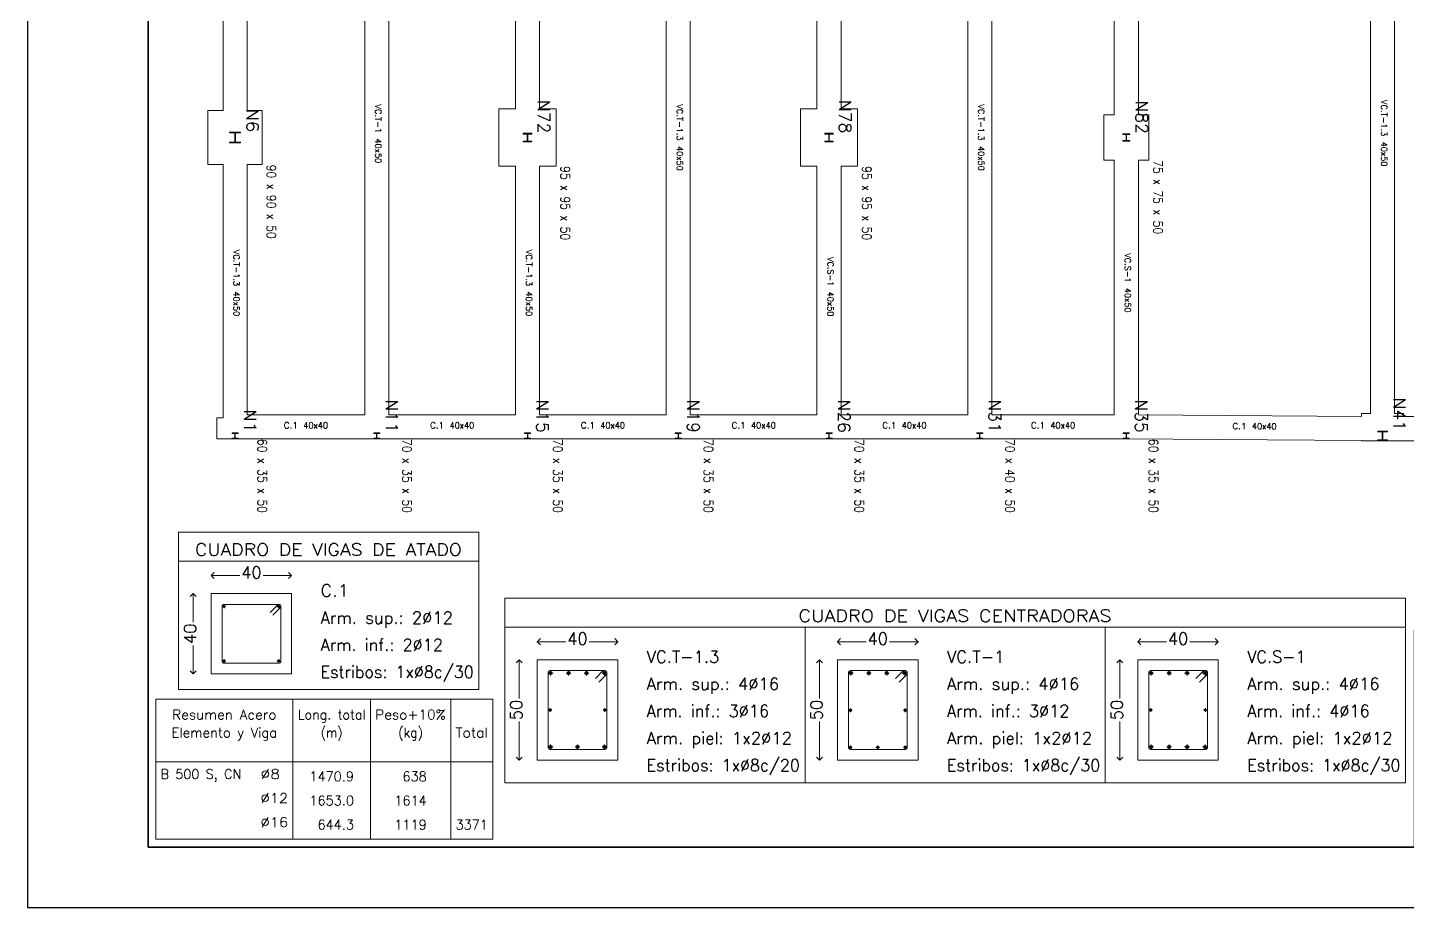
# Model space of a CAD drawing. Header units: inches. Extents: x 72863 to 73068, y 49095 to 49225.
# Drawn here: x 72907.03 to 72929.92, y 49160.38 to 49174.98 of the extents above; entities that cross this region are included whole.
import ezdxf
from ezdxf.enums import TextEntityAlignment as Align

# ---------------------------------------------------------------- set-up
doc = ezdxf.new("R2010")
doc.units = ezdxf.units.IN
doc.layers.get('0').update_dxf_attribs({"lineweight": 15})
for name, color, linetype, lineweight in [('CIM_CUAD_VIG_ATA', 1, 'Continuous', 9), ('CIM_CUAD_VIG_CEN', 1, 'Continuous', 9), ('PILAR_MET', 4, 'Continuous', 9), ('TABLAS', 1, 'Continuous', 0), ('TEXTO_TABLAS', 1, 'Continuous', 0), ('VGC_BARRAS', 1, 'Continuous', 0), ('VGC_CONTORNO', 3, 'Continuous', 0), ('VGC_COTAS', 2, 'Continuous', 0), ('VGC_ESTRIBOS', 1, 'Continuous', 0), ('VGC_TEXTOS', 2, 'Continuous', 0), ('VGT_BARRAS', 1, 'Continuous', 0), ('VGT_CONTORNO', 3, 'Continuous', 0), ('VGT_COTAS', 2, 'Continuous', 0), ('VGT_ESTRIBOS', 1, 'Continuous', 0), ('VGT_TEXTOS', 2, 'Continuous', 0), ('VIG_CONTORNO', 5, 'Continuous', 9), ('VIG_REF_Y_DIM', 3, 'Continuous', 0), ('ZAP_CONTORNO', 6, 'Continuous', 9), ('ZAP_DIMENSION', 7, 'Continuous', 9)]:
    doc.layers.add(name, color=color, linetype=linetype, lineweight=lineweight)
doc.layers.add('VG', color=7, linetype='Continuous')
doc.styles.add('CYPETXT', font='romans__.ttf', dxfattribs={"height": 0.2})

# ---------------------------------------------------------------- blocks, each defined once
blk = doc.blocks.new('PLANTILLA')
at = {"layer": 'VG'}
for p, q in [((72862.71, 49224.711), (72862.71, 49195.011)), ((72864.71, 49196.011), (72864.71, 49223.711)), ((72903.71, 49196.011), (72864.71, 49196.011)), ((72862.71, 49195.011), (72904.71, 49195.011))]:
    blk.add_line(p, q, dxfattribs=at)
blk.add_lwpolyline([(72903.71, 49199.561), (72903.71, 49223.711), (72864.71, 49223.711), (72864.71, 49196.011), (72885.71, 49196.011), (72885.71, 49199.611)], dxfattribs=at)

msp = doc.modelspace()

# ---------------------------------------------------------------- hatches: boundary and pattern name
at = {"layer": 'VGC_BARRAS'}
h = msp.add_hatch(color=256, dxfattribs=at)
edge = h.paths.add_edge_path()
edge.add_arc((72915.7057, 49164.2674), 0.0267, 0, 360)
h = msp.add_hatch(color=256, dxfattribs=at)
edge = h.paths.add_edge_path()
edge.add_arc((72916.0034, 49164.2674), 0.0267, 0, 360)
h = msp.add_hatch(color=256, dxfattribs=at)
edge = h.paths.add_edge_path()
edge.add_arc((72916.3012, 49164.2674), 0.0267, 0, 360)
h = msp.add_hatch(color=256, dxfattribs=at)
edge = h.paths.add_edge_path()
edge.add_arc((72916.599, 49164.2674), 0.0267, 0, 360)
h = msp.add_hatch(color=256, dxfattribs=at)
edge = h.paths.add_edge_path()
edge.add_arc((72920.6857, 49164.2674), 0.0267, 0, 360)
h = msp.add_hatch(color=256, dxfattribs=at)
edge = h.paths.add_edge_path()
edge.add_arc((72920.9834, 49164.2674), 0.0267, 0, 360)
h = msp.add_hatch(color=256, dxfattribs=at)
edge = h.paths.add_edge_path()
edge.add_arc((72921.2812, 49164.2674), 0.0267, 0, 360)
h = msp.add_hatch(color=256, dxfattribs=at)
edge = h.paths.add_edge_path()
edge.add_arc((72921.579, 49164.2674), 0.0267, 0, 360)
h = msp.add_hatch(color=256, dxfattribs=at)
edge = h.paths.add_edge_path()
edge.add_arc((72925.6657, 49164.2674), 0.0267, 0, 360)
h = msp.add_hatch(color=256, dxfattribs=at)
edge = h.paths.add_edge_path()
edge.add_arc((72925.9634, 49164.2674), 0.0267, 0, 360)
h = msp.add_hatch(color=256, dxfattribs=at)
edge = h.paths.add_edge_path()
edge.add_arc((72926.2612, 49164.2674), 0.0267, 0, 360)
h = msp.add_hatch(color=256, dxfattribs=at)
edge = h.paths.add_edge_path()
edge.add_arc((72926.559, 49164.2674), 0.0267, 0, 360)
h = msp.add_hatch(color=256, dxfattribs=at)
edge = h.paths.add_edge_path()
edge.add_arc((72915.699, 49163.654), 0.02, 0, 360)
h = msp.add_hatch(color=256, dxfattribs=at)
edge = h.paths.add_edge_path()
edge.add_arc((72916.6057, 49163.654), 0.02, 0, 360)
h = msp.add_hatch(color=256, dxfattribs=at)
edge = h.paths.add_edge_path()
edge.add_arc((72920.679, 49163.6507), 0.02, 0, 360)
h = msp.add_hatch(color=256, dxfattribs=at)
edge = h.paths.add_edge_path()
edge.add_arc((72921.5857, 49163.6507), 0.02, 0, 360)
h = msp.add_hatch(color=256, dxfattribs=at)
edge = h.paths.add_edge_path()
edge.add_arc((72925.659, 49163.654), 0.02, 0, 360)
h = msp.add_hatch(color=256, dxfattribs=at)
edge = h.paths.add_edge_path()
edge.add_arc((72926.5657, 49163.654), 0.02, 0, 360)
h = msp.add_hatch(color=256, dxfattribs=at)
edge = h.paths.add_edge_path()
edge.add_arc((72915.7057, 49163.0407), 0.0267, 0, 360)
h = msp.add_hatch(color=256, dxfattribs=at)
edge = h.paths.add_edge_path()
edge.add_arc((72916.1523, 49163.0407), 0.0267, 0, 360)
h = msp.add_hatch(color=256, dxfattribs=at)
edge = h.paths.add_edge_path()
edge.add_arc((72916.599, 49163.0407), 0.0267, 0, 360)
h = msp.add_hatch(color=256, dxfattribs=at)
edge = h.paths.add_edge_path()
edge.add_arc((72920.679, 49163.034), 0.02, 0, 360)
h = msp.add_hatch(color=256, dxfattribs=at)
edge = h.paths.add_edge_path()
edge.add_arc((72921.1323, 49163.034), 0.02, 0, 360)
h = msp.add_hatch(color=256, dxfattribs=at)
edge = h.paths.add_edge_path()
edge.add_arc((72921.5857, 49163.034), 0.02, 0, 360)
h = msp.add_hatch(color=256, dxfattribs=at)
edge = h.paths.add_edge_path()
edge.add_arc((72925.6657, 49163.0407), 0.0267, 0, 360)
h = msp.add_hatch(color=256, dxfattribs=at)
edge = h.paths.add_edge_path()
edge.add_arc((72925.9634, 49163.0407), 0.0267, 0, 360)
h = msp.add_hatch(color=256, dxfattribs=at)
edge = h.paths.add_edge_path()
edge.add_arc((72926.2612, 49163.0407), 0.0267, 0, 360)
h = msp.add_hatch(color=256, dxfattribs=at)
edge = h.paths.add_edge_path()
edge.add_arc((72926.559, 49163.0407), 0.0267, 0, 360)
at = {"layer": 'VGT_BARRAS'}
h = msp.add_hatch(color=256, dxfattribs=at)
edge = h.paths.add_edge_path()
edge.add_arc((72910.2904, 49165.3723), 0.02, 0, 360)
h = msp.add_hatch(color=256, dxfattribs=at)
edge = h.paths.add_edge_path()
edge.add_arc((72911.1971, 49165.3723), 0.02, 0, 360)
h = msp.add_hatch(color=256, dxfattribs=at)
edge = h.paths.add_edge_path()
edge.add_arc((72910.2904, 49164.4656), 0.02, 0, 360)
h = msp.add_hatch(color=256, dxfattribs=at)
edge = h.paths.add_edge_path()
edge.add_arc((72911.1971, 49164.4656), 0.02, 0, 360)

# ---------------------------------------------------------------- linework, layer by layer
at = {"layer": 'PILAR_MET'}
for points in [[(72910.3832, 49173.0617), (72910.5632, 49173.0617), (72910.5632, 49173.0757), (72910.4775, 49173.0757), (72910.4775, 49173.2277), (72910.5632, 49173.2277), (72910.5632, 49173.2417), (72910.3832, 49173.2417), (72910.3832, 49173.2277), (72910.469, 49173.2277), (72910.469, 49173.0757), (72910.3832, 49173.0757), (72910.3832, 49173.0617)], [(72915.2532, 49173.0817), (72915.3932, 49173.0817), (72915.3932, 49173.0937), (72915.3267, 49173.0937), (72915.3267, 49173.2097), (72915.3932, 49173.2097), (72915.3932, 49173.2217), (72915.2532, 49173.2217), (72915.2532, 49173.2097), (72915.3197, 49173.2097), (72915.3197, 49173.0937), (72915.2532, 49173.0937), (72915.2532, 49173.0817)], [(72920.2532, 49173.0817), (72920.3932, 49173.0817), (72920.3932, 49173.0937), (72920.3267, 49173.0937), (72920.3267, 49173.2097), (72920.3932, 49173.2097), (72920.3932, 49173.2217), (72920.2532, 49173.2217), (72920.2532, 49173.2097), (72920.3197, 49173.2097), (72920.3197, 49173.0937), (72920.2532, 49173.0937), (72920.2532, 49173.0817)], [(72925.1932, 49173.0917), (72925.3132, 49173.0917), (72925.3132, 49173.1027), (72925.2565, 49173.1027), (72925.2565, 49173.2007), (72925.3132, 49173.2007), (72925.3132, 49173.2117), (72925.1932, 49173.2117), (72925.1932, 49173.2007), (72925.25, 49173.2007), (72925.25, 49173.1027), (72925.1932, 49173.1027), (72925.1932, 49173.0917)], [(72910.4232, 49168.1517), (72910.5232, 49168.1517), (72910.5232, 49168.1617), (72910.4762, 49168.1617), (72910.4762, 49168.2417), (72910.5232, 49168.2417), (72910.5232, 49168.2517), (72910.4232, 49168.2517), (72910.4232, 49168.2417), (72910.4702, 49168.2417), (72910.4702, 49168.1617), (72910.4232, 49168.1617), (72910.4232, 49168.1517)], [(72912.7732, 49168.1517), (72912.8732, 49168.1517), (72912.8732, 49168.1617), (72912.8262, 49168.1617), (72912.8262, 49168.2417), (72912.8732, 49168.2417), (72912.8732, 49168.2517), (72912.7732, 49168.2517), (72912.7732, 49168.2417), (72912.8202, 49168.2417), (72912.8202, 49168.1617), (72912.7732, 49168.1617), (72912.7732, 49168.1517)], [(72915.2732, 49168.1517), (72915.3732, 49168.1517), (72915.3732, 49168.1617), (72915.3262, 49168.1617), (72915.3262, 49168.2417), (72915.3732, 49168.2417), (72915.3732, 49168.2517), (72915.2732, 49168.2517), (72915.2732, 49168.2417), (72915.3202, 49168.2417), (72915.3202, 49168.1617), (72915.2732, 49168.1617), (72915.2732, 49168.1517)], [(72917.7732, 49168.1517), (72917.8732, 49168.1517), (72917.8732, 49168.1617), (72917.8262, 49168.1617), (72917.8262, 49168.2417), (72917.8732, 49168.2417), (72917.8732, 49168.2517), (72917.7732, 49168.2517), (72917.7732, 49168.2417), (72917.8202, 49168.2417), (72917.8202, 49168.1617), (72917.7732, 49168.1617), (72917.7732, 49168.1517)], [(72920.2732, 49168.1517), (72920.3732, 49168.1517), (72920.3732, 49168.1617), (72920.3262, 49168.1617), (72920.3262, 49168.2417), (72920.3732, 49168.2417), (72920.3732, 49168.2517), (72920.2732, 49168.2517), (72920.2732, 49168.2417), (72920.3202, 49168.2417), (72920.3202, 49168.1617), (72920.2732, 49168.1617), (72920.2732, 49168.1517)], [(72922.7732, 49168.1517), (72922.8732, 49168.1517), (72922.8732, 49168.1617), (72922.8262, 49168.1617), (72922.8262, 49168.2417), (72922.8732, 49168.2417), (72922.8732, 49168.2517), (72922.7732, 49168.2517), (72922.7732, 49168.2417), (72922.8202, 49168.2417), (72922.8202, 49168.1617), (72922.7732, 49168.1617), (72922.7732, 49168.1517)], [(72925.2032, 49168.1517), (72925.3032, 49168.1517), (72925.3032, 49168.1617), (72925.2562, 49168.1617), (72925.2562, 49168.2417), (72925.3032, 49168.2417), (72925.3032, 49168.2517), (72925.2032, 49168.2517), (72925.2032, 49168.2417), (72925.2502, 49168.2417), (72925.2502, 49168.1617), (72925.2032, 49168.1617), (72925.2032, 49168.1517)], [(72929.4232, 49168.1217), (72929.5832, 49168.1217), (72929.5832, 49168.1347), (72929.5072, 49168.1347), (72929.5072, 49168.2687), (72929.5832, 49168.2687), (72929.5832, 49168.2817), (72929.4232, 49168.2817), (72929.4232, 49168.2687), (72929.4992, 49168.2687), (72929.4992, 49168.1347), (72929.4232, 49168.1347), (72929.4232, 49168.1217)]]:
    msp.add_lwpolyline(points, close=True, dxfattribs=at)
at = {"layer": 'TABLAS'}
for p, q in [((72911.4325, 49161.5116), (72911.4325, 49163.8316)), ((72912.7181, 49161.5116), (72912.7181, 49163.8316)), ((72914.0493, 49161.5116), (72914.0493, 49163.8316)), ((72909.1573, 49162.7916), (72914.7469, 49162.7916))]:
    msp.add_line(p, q, dxfattribs=at)
msp.add_lwpolyline([(72909.1573, 49161.5116), (72914.7469, 49161.5116), (72914.7469, 49163.8316), (72909.1573, 49163.8316), (72909.1573, 49161.5116)], close=True, dxfattribs=at)
at = {"layer": 'VGC_BARRAS'}
for p, q in [((72915.7057, 49164.3074), (72915.7057, 49164.2274)), ((72916.0034, 49164.3074), (72916.0034, 49164.2274)), ((72916.3012, 49164.3074), (72916.3012, 49164.2274)), ((72916.599, 49164.3074), (72916.599, 49164.2274)), ((72920.6857, 49164.3074), (72920.6857, 49164.2274)), ((72920.9834, 49164.3074), (72920.9834, 49164.2274)), ((72921.2812, 49164.3074), (72921.2812, 49164.2274)), ((72921.579, 49164.3074), (72921.579, 49164.2274)), ((72925.6657, 49164.3074), (72925.6657, 49164.2274)), ((72925.9634, 49164.3074), (72925.9634, 49164.2274)), ((72926.2612, 49164.3074), (72926.2612, 49164.2274)), ((72926.559, 49164.3074), (72926.559, 49164.2274)), ((72915.6657, 49164.2674), (72915.7457, 49164.2674)), ((72915.9634, 49164.2674), (72916.0434, 49164.2674)), ((72916.2612, 49164.2674), (72916.3412, 49164.2674)), ((72916.559, 49164.2674), (72916.639, 49164.2674)), ((72920.6457, 49164.2674), (72920.7257, 49164.2674)), ((72920.9434, 49164.2674), (72921.0234, 49164.2674)), ((72921.2412, 49164.2674), (72921.3212, 49164.2674)), ((72921.539, 49164.2674), (72921.619, 49164.2674)), ((72925.6257, 49164.2674), (72925.7057, 49164.2674)), ((72925.9234, 49164.2674), (72926.0034, 49164.2674)), ((72926.2212, 49164.2674), (72926.3012, 49164.2674)), ((72926.519, 49164.2674), (72926.599, 49164.2674)), ((72915.669, 49163.654), (72915.729, 49163.654)), ((72915.699, 49163.684), (72915.699, 49163.624)), ((72916.5757, 49163.654), (72916.6357, 49163.654)), ((72916.6057, 49163.684), (72916.6057, 49163.624)), ((72920.649, 49163.6507), (72920.709, 49163.6507)), ((72920.679, 49163.6807), (72920.679, 49163.6207)), ((72921.5557, 49163.6507), (72921.6157, 49163.6507)), ((72921.5857, 49163.6807), (72921.5857, 49163.6207)), ((72925.629, 49163.654), (72925.689, 49163.654)), ((72925.659, 49163.684), (72925.659, 49163.624)), ((72926.5357, 49163.654), (72926.5957, 49163.654)), ((72926.5657, 49163.684), (72926.5657, 49163.624)), ((72915.6657, 49163.0407), (72915.7457, 49163.0407)), ((72915.7057, 49163.0807), (72915.7057, 49163.0007)), ((72916.1123, 49163.0407), (72916.1923, 49163.0407)), ((72916.1523, 49163.0807), (72916.1523, 49163.0007)), ((72916.559, 49163.0407), (72916.639, 49163.0407)), ((72916.599, 49163.0807), (72916.599, 49163.0007)), ((72920.649, 49163.034), (72920.709, 49163.034)), ((72920.679, 49163.064), (72920.679, 49163.004)), ((72921.1023, 49163.034), (72921.1623, 49163.034)), ((72921.1323, 49163.064), (72921.1323, 49163.004)), ((72921.5557, 49163.034), (72921.6157, 49163.034)), ((72921.5857, 49163.064), (72921.5857, 49163.004)), ((72925.6257, 49163.0407), (72925.7057, 49163.0407)), ((72925.6657, 49163.0807), (72925.6657, 49163.0007)), ((72925.9234, 49163.0407), (72926.0034, 49163.0407)), ((72925.9634, 49163.0807), (72925.9634, 49163.0007)), ((72926.2212, 49163.0407), (72926.3012, 49163.0407)), ((72926.2612, 49163.0807), (72926.2612, 49163.0007)), ((72926.519, 49163.0407), (72926.599, 49163.0407)), ((72926.559, 49163.0807), (72926.559, 49163.0007))]:
    msp.add_line(p, q, dxfattribs=at)
for centre, radius in [((72915.7057, 49164.2674), 0.0267), ((72915.7057, 49164.2674), 0.0267), ((72916.0034, 49164.2674), 0.0267), ((72916.0034, 49164.2674), 0.0267), ((72916.3012, 49164.2674), 0.0267), ((72916.3012, 49164.2674), 0.0267), ((72916.599, 49164.2674), 0.0267), ((72916.599, 49164.2674), 0.0267), ((72920.6857, 49164.2674), 0.0267), ((72920.6857, 49164.2674), 0.0267), ((72920.9834, 49164.2674), 0.0267), ((72920.9834, 49164.2674), 0.0267), ((72921.2812, 49164.2674), 0.0267), ((72921.2812, 49164.2674), 0.0267), ((72921.579, 49164.2674), 0.0267), ((72921.579, 49164.2674), 0.0267), ((72925.6657, 49164.2674), 0.0267), ((72925.6657, 49164.2674), 0.0267), ((72925.9634, 49164.2674), 0.0267), ((72925.9634, 49164.2674), 0.0267), ((72926.2612, 49164.2674), 0.0267), ((72926.2612, 49164.2674), 0.0267), ((72926.559, 49164.2674), 0.0267), ((72926.559, 49164.2674), 0.0267), ((72915.699, 49163.654), 0.02), ((72915.699, 49163.654), 0.02), ((72916.6057, 49163.654), 0.02), ((72916.6057, 49163.654), 0.02), ((72920.679, 49163.6507), 0.02), ((72920.679, 49163.6507), 0.02), ((72921.5857, 49163.6507), 0.02), ((72921.5857, 49163.6507), 0.02), ((72925.659, 49163.654), 0.02), ((72925.659, 49163.654), 0.02), ((72926.5657, 49163.654), 0.02), ((72926.5657, 49163.654), 0.02), ((72915.7057, 49163.0407), 0.0267), ((72915.7057, 49163.0407), 0.0267), ((72916.1523, 49163.0407), 0.0267), ((72916.1523, 49163.0407), 0.0267), ((72916.599, 49163.0407), 0.0267), ((72916.599, 49163.0407), 0.0267), ((72920.679, 49163.034), 0.02), ((72920.679, 49163.034), 0.02), ((72921.1323, 49163.034), 0.02), ((72921.1323, 49163.034), 0.02), ((72921.5857, 49163.034), 0.02), ((72921.5857, 49163.034), 0.02), ((72925.6657, 49163.0407), 0.0267), ((72925.6657, 49163.0407), 0.0267), ((72925.9634, 49163.0407), 0.0267), ((72925.9634, 49163.0407), 0.0267), ((72926.2612, 49163.0407), 0.0267), ((72926.2612, 49163.0407), 0.0267), ((72926.559, 49163.0407), 0.0267), ((72926.559, 49163.0407), 0.0267)]:
    msp.add_circle(centre, radius, dxfattribs=at)
at = {"layer": 'VGC_CONTORNO'}
for points in [[(72915.4857, 49162.8207), (72916.819, 49162.8207), (72916.819, 49164.4874), (72915.4857, 49164.4874), (72915.4857, 49162.8207)], [(72920.4657, 49162.8207), (72921.799, 49162.8207), (72921.799, 49164.4874), (72920.4657, 49164.4874), (72920.4657, 49162.8207)], [(72925.4457, 49162.8207), (72926.779, 49162.8207), (72926.779, 49164.4874), (72925.4457, 49164.4874), (72925.4457, 49162.8207)]]:
    msp.add_lwpolyline(points, close=True, dxfattribs=at)
at = {"layer": 'VGC_COTAS'}
for p, q in [((72915.4857, 49164.7874), (72915.5357, 49164.8374)), ((72915.4857, 49164.7857), (72915.4857, 49164.789)), ((72915.4857, 49164.7874), (72915.5357, 49164.7374)), ((72915.4857, 49164.7874), (72915.9593, 49164.7874)), ((72916.3453, 49164.7874), (72916.819, 49164.7874)), ((72916.819, 49164.7874), (72916.769, 49164.8374)), ((72916.819, 49164.7874), (72916.769, 49164.7374)), ((72916.819, 49164.7857), (72916.819, 49164.789)), ((72920.4657, 49164.7874), (72920.5157, 49164.8374)), ((72920.4657, 49164.7857), (72920.4657, 49164.789)), ((72920.4657, 49164.7874), (72920.5157, 49164.7374)), ((72920.4657, 49164.7874), (72920.9393, 49164.7874)), ((72921.3253, 49164.7874), (72921.799, 49164.7874)), ((72921.799, 49164.7874), (72921.749, 49164.8374)), ((72921.799, 49164.7874), (72921.749, 49164.7374)), ((72921.799, 49164.7857), (72921.799, 49164.789)), ((72925.4457, 49164.7874), (72925.4957, 49164.8374)), ((72925.4457, 49164.7857), (72925.4457, 49164.789)), ((72925.4457, 49164.7874), (72925.4957, 49164.7374)), ((72925.4457, 49164.7874), (72925.9193, 49164.7874)), ((72926.3053, 49164.7874), (72926.779, 49164.7874)), ((72926.779, 49164.7874), (72926.729, 49164.8374)), ((72926.779, 49164.7874), (72926.729, 49164.7374)), ((72926.779, 49164.7857), (72926.779, 49164.789)), ((72915.1857, 49164.4874), (72915.1357, 49164.4374)), ((72915.184, 49164.4874), (72915.1873, 49164.4874)), ((72915.1857, 49164.4874), (72915.2357, 49164.4374)), ((72915.1857, 49163.847), (72915.1857, 49164.4874)), ((72920.1657, 49164.4874), (72920.1157, 49164.4374)), ((72920.164, 49164.4874), (72920.1673, 49164.4874)), ((72920.1657, 49164.4874), (72920.2157, 49164.4374)), ((72920.1657, 49163.847), (72920.1657, 49164.4874)), ((72925.1457, 49164.4874), (72925.0957, 49164.4374)), ((72925.144, 49164.4874), (72925.1473, 49164.4874)), ((72925.1457, 49164.4874), (72925.1957, 49164.4374)), ((72925.1457, 49163.847), (72925.1457, 49164.4874)), ((72915.1857, 49162.8207), (72915.1857, 49163.461)), ((72920.1657, 49162.8207), (72920.1657, 49163.461)), ((72925.1457, 49162.8207), (72925.1457, 49163.461)), ((72915.1857, 49162.8207), (72915.1357, 49162.8707)), ((72915.184, 49162.8207), (72915.1873, 49162.8207)), ((72915.1857, 49162.8207), (72915.2357, 49162.8707)), ((72920.1657, 49162.8207), (72920.1157, 49162.8707)), ((72920.164, 49162.8207), (72920.1673, 49162.8207)), ((72920.1657, 49162.8207), (72920.2157, 49162.8707)), ((72925.1457, 49162.8207), (72925.0957, 49162.8707)), ((72925.144, 49162.8207), (72925.1473, 49162.8207)), ((72925.1457, 49162.8207), (72925.1957, 49162.8707))]:
    msp.add_line(p, q, dxfattribs=at)
at = {"layer": 'VGC_ESTRIBOS'}
for p, q in [((72916.6123, 49164.3074), (72915.6923, 49164.3074)), ((72916.5803, 49164.3074), (72916.4483, 49164.1754)), ((72921.5923, 49164.3074), (72920.6723, 49164.3074)), ((72921.5603, 49164.3074), (72921.4283, 49164.1754)), ((72926.5723, 49164.3074), (72925.6523, 49164.3074)), ((72926.5403, 49164.3074), (72926.4083, 49164.1754)), ((72915.6657, 49164.2807), (72915.6657, 49163.0274)), ((72916.639, 49164.2487), (72916.507, 49164.1167)), ((72916.639, 49163.0274), (72916.639, 49164.2807)), ((72920.6457, 49164.2807), (72920.6457, 49163.0274)), ((72921.619, 49164.2487), (72921.487, 49164.1167)), ((72921.619, 49163.0274), (72921.619, 49164.2807)), ((72925.6257, 49164.2807), (72925.6257, 49163.0274)), ((72926.599, 49164.2487), (72926.467, 49164.1167)), ((72926.599, 49163.0274), (72926.599, 49164.2807)), ((72915.6923, 49163.0007), (72916.6123, 49163.0007)), ((72920.6723, 49163.0007), (72921.5923, 49163.0007)), ((72925.6523, 49163.0007), (72926.5723, 49163.0007))]:
    msp.add_line(p, q, dxfattribs=at)
for centre, start, end in [((72915.6923, 49164.2807), 90, 180), ((72916.6123, 49164.2807), 0, 90), ((72920.6723, 49164.2807), 90, 180), ((72921.5923, 49164.2807), 0, 90), ((72925.6523, 49164.2807), 90, 180), ((72926.5723, 49164.2807), 0, 90), ((72915.6923, 49163.0274), 180, 270), ((72916.6123, 49163.0274), 270, 0), ((72920.6723, 49163.0274), 180, 270), ((72921.5923, 49163.0274), 270, 0), ((72925.6523, 49163.0274), 180, 270), ((72926.5723, 49163.0274), 270, 0)]:
    msp.add_arc(centre, 0.0267, start, end, dxfattribs=at)
at = {"layer": 'VGC_TEXTOS', "lineweight": 9}
for p, q in [((72914.9457, 49165.5074), (72929.8857, 49165.5074)), ((72914.9457, 49165.5074), (72914.9457, 49162.4474)), ((72929.8857, 49165.5074), (72929.8857, 49162.4474)), ((72914.9457, 49165.0274), (72929.8857, 49165.0274)), ((72919.9257, 49165.0274), (72919.9257, 49162.4474)), ((72924.9057, 49165.0274), (72924.9057, 49162.4474)), ((72914.9457, 49162.4474), (72929.8857, 49162.4474))]:
    msp.add_line(p, q, dxfattribs=at)
at = {"layer": 'VGT_BARRAS'}
for p, q in [((72910.2604, 49165.3723), (72910.3204, 49165.3723)), ((72910.2904, 49165.4023), (72910.2904, 49165.3423)), ((72911.1671, 49165.3723), (72911.2271, 49165.3723)), ((72911.1971, 49165.4023), (72911.1971, 49165.3423)), ((72910.2604, 49164.4656), (72910.3204, 49164.4656)), ((72910.2904, 49164.4956), (72910.2904, 49164.4356)), ((72911.1671, 49164.4656), (72911.2271, 49164.4656)), ((72911.1971, 49164.4956), (72911.1971, 49164.4356))]:
    msp.add_line(p, q, dxfattribs=at)
for centre in [(72910.2904, 49165.3723), (72910.2904, 49165.3723), (72911.1971, 49165.3723), (72911.1971, 49165.3723), (72910.2904, 49164.4656), (72910.2904, 49164.4656), (72911.1971, 49164.4656), (72911.1971, 49164.4656)]:
    msp.add_circle(centre, 0.02, dxfattribs=at)
at = {"layer": 'VGT_CONTORNO'}
msp.add_lwpolyline([(72910.0771, 49164.2523), (72911.4104, 49164.2523), (72911.4104, 49165.5856), (72910.0771, 49165.5856), (72910.0771, 49164.2523)], close=True, dxfattribs=at)
at = {"layer": 'VGT_COTAS'}
for p, q in [((72910.0771, 49165.8856), (72910.1271, 49165.9356)), ((72911.4104, 49165.8856), (72911.3604, 49165.9356)), ((72910.0771, 49165.8839), (72910.0771, 49165.8873)), ((72910.0771, 49165.8856), (72910.1271, 49165.8356)), ((72910.0771, 49165.8856), (72910.5508, 49165.8856)), ((72910.9368, 49165.8856), (72911.4104, 49165.8856)), ((72911.4104, 49165.8856), (72911.3604, 49165.8356)), ((72911.4104, 49165.8839), (72911.4104, 49165.8873)), ((72909.7771, 49165.5856), (72909.7271, 49165.5356)), ((72909.7754, 49165.5856), (72909.7788, 49165.5856)), ((72909.7771, 49165.5856), (72909.8271, 49165.5356)), ((72909.7771, 49165.1119), (72909.7771, 49165.5856)), ((72909.7771, 49164.2523), (72909.7771, 49164.7259)), ((72909.7771, 49164.2523), (72909.7271, 49164.3023)), ((72909.7771, 49164.2523), (72909.8271, 49164.3023)), ((72909.7754, 49164.2523), (72909.7788, 49164.2523))]:
    msp.add_line(p, q, dxfattribs=at)
at = {"layer": 'VGT_ESTRIBOS'}
for p, q in [((72910.2571, 49165.3856), (72910.2571, 49164.4523)), ((72911.2104, 49165.4056), (72910.2771, 49165.4056)), ((72911.1864, 49165.4056), (72911.0545, 49165.2736)), ((72911.2304, 49165.3616), (72911.0985, 49165.2296)), ((72911.2304, 49164.4523), (72911.2304, 49165.3856)), ((72910.2771, 49164.4323), (72911.2104, 49164.4323))]:
    msp.add_line(p, q, dxfattribs=at)
for centre, start, end in [((72910.2771, 49165.3856), 90, 180), ((72911.2104, 49165.3856), 0, 90), ((72910.2771, 49164.4523), 180, 270), ((72911.2104, 49164.4523), 270, 0)]:
    msp.add_arc(centre, 0.02, start, end, dxfattribs=at)
at = {"layer": 'VGT_TEXTOS', "lineweight": 9}
for p, q in [((72909.5371, 49166.6056), (72914.5171, 49166.6056)), ((72909.5371, 49166.6056), (72909.5371, 49163.9956)), ((72914.5171, 49166.6056), (72914.5171, 49163.9956)), ((72909.5371, 49166.1256), (72914.5171, 49166.1256)), ((72909.5371, 49163.9956), (72914.5171, 49163.9956))]:
    msp.add_line(p, q, dxfattribs=at)
at = {"layer": 'VIG_CONTORNO'}
for p, q in [((72912.6232, 49177.8017), (72912.6232, 49168.5517)), ((72913.0232, 49168.5517), (72913.0232, 49177.8017)), ((72915.1232, 49177.8017), (72915.1232, 49173.6267)), ((72915.5232, 49173.6267), (72915.5232, 49177.8017)), ((72917.6232, 49177.8017), (72917.6232, 49168.5517)), ((72918.0232, 49168.5517), (72918.0232, 49177.8017)), ((72910.2732, 49177.7267), (72910.2732, 49173.6017)), ((72910.6732, 49173.6017), (72910.6732, 49177.7267)), ((72920.1232, 49177.7517), (72920.1232, 49173.6267)), ((72920.5232, 49173.6267), (72920.5232, 49177.7517)), ((72922.6232, 49177.7517), (72922.6232, 49168.5517)), ((72923.0232, 49168.5517), (72923.0232, 49177.7517)), ((72925.0532, 49177.7517), (72925.0532, 49173.5267)), ((72925.4532, 49173.5267), (72925.4532, 49177.7517)), ((72929.3032, 49177.7017), (72929.3032, 49168.5717)), ((72929.7032, 49168.5717), (72929.7032, 49177.7017)), ((72925.0532, 49172.7767), (72925.0532, 49168.5517)), ((72925.4532, 49168.5503), (72925.4532, 49172.7767)), ((72910.2732, 49172.7017), (72910.2732, 49168.5017)), ((72910.6732, 49168.5517), (72910.6732, 49172.7017)), ((72915.1232, 49172.6767), (72915.1232, 49168.5517)), ((72915.5232, 49168.5517), (72915.5232, 49172.6767)), ((72920.1232, 49172.6767), (72920.1232, 49168.5517)), ((72920.5232, 49168.5517), (72920.5232, 49172.6767)), ((72912.6232, 49168.5517), (72910.6732, 49168.5517)), ((72915.1232, 49168.5517), (72913.0232, 49168.5517)), ((72917.6232, 49168.5517), (72915.5232, 49168.5517)), ((72920.1232, 49168.5517), (72918.0232, 49168.5517)), ((72922.4732, 49168.5517), (72920.5232, 49168.5517)), ((72925.0532, 49168.5517), (72923.1732, 49168.5517)), ((72929.1532, 49168.5242), (72925.4532, 49168.5503)), ((72933.4032, 49168.5217), (72929.8532, 49168.5217)), ((72910.7732, 49168.1517), (72912.4732, 49168.1517)), ((72913.1732, 49168.1517), (72914.9732, 49168.1517)), ((72915.6732, 49168.1517), (72917.4732, 49168.1517)), ((72918.1732, 49168.1517), (72919.9732, 49168.1517)), ((72920.6732, 49168.1517), (72922.4732, 49168.1517)), ((72923.1732, 49168.1517), (72924.9532, 49168.1517)), ((72925.2532, 49168.1517), (72929.1532, 49168.1242)), ((72929.8532, 49168.1217), (72933.4032, 49168.1217))]:
    msp.add_line(p, q, dxfattribs=at)
at = {"layer": 'ZAP_CONTORNO'}
for p, q in [((72924.8782, 49172.7767), (72925.0532, 49172.7767)), ((72910.0232, 49172.7017), (72910.2732, 49172.7017)), ((72914.8482, 49172.6767), (72915.1232, 49172.6767)), ((72919.8482, 49172.6767), (72920.1232, 49172.6767)), ((72922.6232, 49168.5517), (72922.4732, 49168.5517)), ((72923.1732, 49168.5517), (72923.0232, 49168.5517)), ((72924.9532, 49168.1517), (72925.2532, 49168.1517)), ((72929.1532, 49168.1242), (72929.1532, 49168.1217))]:
    msp.add_line(p, q, dxfattribs=at)
for points in [[(72910.2732, 49173.6017), (72910.0232, 49173.6017), (72910.0232, 49172.7017)], [(72910.6732, 49172.7017), (72910.9232, 49172.7017), (72910.9232, 49173.6017), (72910.6732, 49173.6017)], [(72915.1232, 49173.6267), (72914.8482, 49173.6267), (72914.8482, 49172.6767)], [(72915.5232, 49172.6767), (72915.7982, 49172.6767), (72915.7982, 49173.6267), (72915.5232, 49173.6267)], [(72920.1232, 49173.6267), (72919.8482, 49173.6267), (72919.8482, 49172.6767)], [(72920.5232, 49172.6767), (72920.7982, 49172.6767), (72920.7982, 49173.6267), (72920.5232, 49173.6267)], [(72925.0532, 49173.5267), (72924.8782, 49173.5267), (72924.8782, 49172.7767)], [(72925.4532, 49172.7767), (72925.6282, 49172.7767), (72925.6282, 49173.5267), (72925.4532, 49173.5267)], [(72910.2732, 49168.5017), (72910.1732, 49168.5017), (72910.1732, 49168.1517)], [(72929.3032, 49168.5717), (72929.1532, 49168.5717), (72929.1532, 49168.5242)], [(72929.8532, 49168.5217), (72929.8532, 49168.5717), (72929.7032, 49168.5717)], [(72910.1732, 49168.1517), (72910.4732, 49168.1517), (72910.7732, 49168.1517)], [(72912.4732, 49168.1517), (72912.8232, 49168.1517), (72913.1732, 49168.1517)], [(72914.9732, 49168.1517), (72915.3232, 49168.1517), (72915.6732, 49168.1517)], [(72917.4732, 49168.1517), (72917.8232, 49168.1517), (72918.1732, 49168.1517)], [(72919.9732, 49168.1517), (72920.3232, 49168.1517), (72920.6732, 49168.1517)], [(72922.4732, 49168.1517), (72922.8232, 49168.1517), (72923.1732, 49168.1517)], [(72929.1532, 49168.1217), (72929.5032, 49168.1217), (72929.8532, 49168.1217)]]:
    msp.add_lwpolyline(points, dxfattribs=at)

# ---------------------------------------------------------------- block references
msp.add_blockref('PLANTILLA', (44.3219, -34.6325))

# ---------------------------------------------------------------- texts
at = {"layer": 'CIM_CUAD_VIG_ATA', "style": 'CYPETXT', "width": 0.971321}
msp.add_text('CUADRO DE VIGAS DE ATADO', height=0.2, dxfattribs=at).set_placement((72909.8071, 49166.2156), (72914.2351, 49166.2156), align=Align.FIT)
at = {"layer": 'CIM_CUAD_VIG_CEN', "style": 'CYPETXT', "width": 0.998124}
msp.add_text('CUADRO DE VIGAS CENTRADORAS', height=0.2, dxfattribs=at).set_placement((72919.8157, 49165.1174), (72925.0087, 49165.1174), align=Align.FIT)
at = {"layer": 'PILAR_MET', "style": 'CYPETXT'}
for s, width, p, p2 in [('N72', 0.924861, (72915.4932, 49173.7737), (72915.4932, 49173.2217)), ('N78', 0.924861, (72920.4932, 49173.7737), (72920.4932, 49173.2217)), ('N82', 0.924861, (72925.4132, 49173.7637), (72925.4132, 49173.2117)), ('N6', 0.950013, (72910.6632, 49173.6257), (72910.6632, 49173.2417)), ('N11', 0.924861, (72912.9732, 49168.8037), (72912.9732, 49168.2517)), ('N15', 0.924861, (72915.4732, 49168.8037), (72915.4732, 49168.2517)), ('N19', 0.924861, (72917.9732, 49168.8037), (72917.9732, 49168.2517)), ('N26', 0.924861, (72920.4732, 49168.8037), (72920.4732, 49168.2517)), ('N31', 0.924861, (72922.9732, 49168.8037), (72922.9732, 49168.2517)), ('N35', 0.924861, (72925.4032, 49168.8037), (72925.4032, 49168.2517)), ('N41', 0.924861, (72929.6832, 49168.8337), (72929.6832, 49168.2817)), ('N1', 0.950013, (72910.6232, 49168.6357), (72910.6232, 49168.2517))]:
    msp.add_text(s, height=0.2, rotation=270, dxfattribs=dict(at, width=width)).set_placement(p, p2, align=Align.FIT)
at = {"layer": 'TEXTO_TABLAS', "style": 'CYPETXT'}
for s, width, p, p2 in [('Resumen Acero', 0.899458, (72909.4309, 49163.4982), (72911.1589, 49163.4982)), ('Long. total', 0.834224, (72911.5125, 49163.4982), (72912.6381, 49163.4982)), ('Peso+10%', 0.916204, (72912.7981, 49163.4982), (72913.9693, 49163.4982)), ('(m)', 0.804818, (72911.8953, 49163.1996), (72912.2553, 49163.1996)), ('(kg)', 0.827454, (72913.1785, 49163.1996), (72913.5889, 49163.1996)), ('Elemento y Viga', 0.855188, (72909.4189, 49163.1996), (72911.1709, 49163.1996)), ('Total', 0.935074, (72914.1293, 49163.1996), (72914.6669, 49163.1996)), ('B 500 S, CN', 0.772631, (72909.2373, 49162.5116), (72910.5765, 49162.5116)), ('%%c8', 1.069283, (72910.8965, 49162.5116), (72911.2181, 49162.5116)), ('1470.9', 0.870252, (72911.7057, 49162.4716), (72912.4449, 49162.4716)), ('638', 0.872087, (72913.2493, 49162.4716), (72913.6525, 49162.4716)), ('%%c12', 1.002473, (72910.8965, 49162.1116), (72911.3525, 49162.1116)), ('1653.0', 0.870252, (72911.7057, 49162.0716), (72912.4449, 49162.0716)), ('1614', 0.872087, (72913.1149, 49162.0716), (72913.6525, 49162.0716)), ('%%c16', 1.002473, (72910.8965, 49161.7116), (72911.3525, 49161.7116)), ('644.3', 0.869846, (72911.8401, 49161.6716), (72912.4449, 49161.6716)), ('1119', 0.872087, (72913.1149, 49161.6716), (72913.6525, 49161.6716)), ('3371', 0.872087, (72914.1293, 49161.6716), (72914.6669, 49161.6716))]:
    msp.add_text(s, height=0.16, dxfattribs=dict(at, width=width)).set_placement(p, p2, align=Align.FIT)
at = {"layer": 'VGC_COTAS', "style": 'CYPETXT', "width": 0.872087}
for p, p2 in [((72915.9843, 49164.7374), (72916.3203, 49164.7374)), ((72920.9643, 49164.7374), (72921.3003, 49164.7374)), ((72925.9443, 49164.7374), (72926.2803, 49164.7374))]:
    msp.add_text('40', height=0.2, dxfattribs=at).set_placement(p, p2, align=Align.FIT)
for p, p2 in [((72915.2357, 49163.486), (72915.2357, 49163.822)), ((72920.2157, 49163.486), (72920.2157, 49163.822)), ((72925.1957, 49163.486), (72925.1957, 49163.822))]:
    msp.add_text('50', height=0.2, rotation=90, dxfattribs=at).set_placement(p, p2, align=Align.FIT)
at = {"layer": 'VGC_TEXTOS', "style": 'CYPETXT'}
for s, width, p, p2 in [('VC.T-1.3', 0.861267, (72917.299, 49164.4374), (72918.505, 49164.4374)), ('VC.T-1', 0.860182, (72922.279, 49164.4374), (72923.233, 49164.4374)), ('VC.S-1', 0.845071, (72927.259, 49164.4374), (72928.228, 49164.4374)), ('Arm. sup.: 4%%c16', 0.851284, (72917.299, 49163.9874), (72919.495, 49163.9874)), ('Arm. sup.: 4%%c16', 0.851284, (72922.279, 49163.9874), (72924.475, 49163.9874)), ('Arm. sup.: 4%%c16', 0.851284, (72927.259, 49163.9874), (72929.455, 49163.9874)), ('Arm. inf.: 3%%c16', 0.836178, (72917.299, 49163.5374), (72919.33, 49163.5374)), ('Arm. inf.: 3%%c12', 0.836178, (72922.279, 49163.5374), (72924.31, 49163.5374)), ('Arm. inf.: 4%%c16', 0.836178, (72927.259, 49163.5374), (72929.29, 49163.5374)), ('Arm. piel: 1x2%%c12', 0.85319, (72917.299, 49163.0874), (72919.708, 49163.0874)), ('Arm. piel: 1x2%%c12', 0.85319, (72922.279, 49163.0874), (72924.688, 49163.0874)), ('Arm. piel: 1x2%%c12', 0.85319, (72927.259, 49163.0874), (72929.668, 49163.0874)), ('Estribos: 1x%%c8c/20', 0.845075, (72917.299, 49162.6374), (72919.84, 49162.6374)), ('Estribos: 1x%%c8c/30', 0.845075, (72922.279, 49162.6374), (72924.82, 49162.6374)), ('Estribos: 1x%%c8c/30', 0.845075, (72927.259, 49162.6374), (72929.8, 49162.6374))]:
    msp.add_text(s, height=0.2, dxfattribs=dict(at, width=width)).set_placement(p, p2, align=Align.FIT)
at = {"layer": 'VGT_COTAS', "style": 'CYPETXT', "width": 0.872087}
msp.add_text('40', height=0.2, dxfattribs=at).set_placement((72910.5758, 49165.8356), (72910.9118, 49165.8356), align=Align.FIT)
msp.add_text('40', height=0.2, rotation=90, dxfattribs=at).set_placement((72909.8271, 49164.7509), (72909.8271, 49165.0869), align=Align.FIT)
at = {"layer": 'VGT_TEXTOS', "style": 'CYPETXT'}
for s, width, p, p2 in [('C.1', 0.881336, (72911.8904, 49165.5356), (72912.3584, 49165.5356)), ('Arm. sup.: 2%%c12', 0.851284, (72911.8904, 49165.0856), (72914.0864, 49165.0856)), ('Arm. inf.: 2%%c12', 0.836178, (72911.8904, 49164.6356), (72913.9214, 49164.6356)), ('Estribos: 1x%%c8c/30', 0.845075, (72911.8904, 49164.1856), (72914.4314, 49164.1856))]:
    msp.add_text(s, height=0.2, dxfattribs=dict(at, width=width)).set_placement(p, p2, align=Align.FIT)
at = {"layer": 'VIG_REF_Y_DIM', "style": 'CYPETXT'}
for s, rotation, width, p, p2 in [('VC.T-1', 270, 0.860182, (72912.7982, 49173.7024), (72912.7982, 49173.2254)), ('VC.T-1.3', 270, 0.861267, (72917.7982, 49173.7029), (72917.7982, 49173.0999)), ('VC.T-1.3', 270, 0.861267, (72922.7982, 49173.7029), (72922.7982, 49173.0999)), ('VC.T-1.3', 270, 0.861267, (72929.4782, 49173.7754), (72929.4782, 49173.1724)), ('40x50', 270, 0.875979, (72912.7982, 49173.1354), (72912.7982, 49172.7259)), ('40x50', 270, 0.875979, (72917.7982, 49173.0099), (72917.7982, 49172.6004)), ('40x50', 270, 0.875979, (72922.7982, 49173.0099), (72922.7982, 49172.6004)), ('40x50', 270, 0.875979, (72929.4782, 49173.0824), (72929.4782, 49172.6729)), ('VC.T-1.3', 270, 0.861267, (72910.4482, 49171.2904), (72910.4482, 49170.6874)), ('VC.T-1.3', 270, 0.861267, (72915.2982, 49171.2904), (72915.2982, 49170.6874)), ('VC.S-1', 270, 0.845071, (72920.2982, 49171.1687), (72920.2982, 49170.6842)), ('VC.S-1', 270, 0.845071, (72925.2282, 49171.2312), (72925.2282, 49170.7467)), ('40x50', 270, 0.875979, (72910.4482, 49170.5974), (72910.4482, 49170.1879)), ('40x50', 270, 0.875979, (72915.2982, 49170.5974), (72915.2982, 49170.1879)), ('40x50', 270, 0.875979, (72920.2982, 49170.5942), (72920.2982, 49170.1847)), ('40x50', 270, 0.875979, (72925.2282, 49170.6567), (72925.2282, 49170.2472)), ('C.1', 359.59607, 0.881336, (72927.0127, 49168.3143), (72927.2467, 49168.3126)), ('40x40', 359.59607, 0.875979, (72927.3367, 49168.312), (72927.7462, 49168.3091))]:
    msp.add_text(s, height=0.1, rotation=rotation, dxfattribs=dict(at, width=width)).set_placement(p, p2, align=Align.FIT)
for s, width, p, p2 in [('C.1', 0.881336, (72911.2815, 49168.3267), (72911.5155, 49168.3267)), ('40x40', 0.875979, (72911.6055, 49168.3267), (72912.015, 49168.3267)), ('C.1', 0.881336, (72913.7065, 49168.3267), (72913.9405, 49168.3267)), ('40x40', 0.875979, (72914.0305, 49168.3267), (72914.44, 49168.3267)), ('C.1', 0.881336, (72916.2065, 49168.3267), (72916.4405, 49168.3267)), ('40x40', 0.875979, (72916.5305, 49168.3267), (72916.94, 49168.3267)), ('C.1', 0.881336, (72918.7065, 49168.3267), (72918.9405, 49168.3267)), ('40x40', 0.875979, (72919.0305, 49168.3267), (72919.44, 49168.3267)), ('C.1', 0.881336, (72921.2065, 49168.3267), (72921.4405, 49168.3267)), ('40x40', 0.875979, (72921.5305, 49168.3267), (72921.94, 49168.3267)), ('C.1', 0.881336, (72923.6715, 49168.3267), (72923.9055, 49168.3267)), ('40x40', 0.875979, (72923.9955, 49168.3267), (72924.405, 49168.3267))]:
    msp.add_text(s, height=0.1, dxfattribs=dict(at, width=width)).set_placement(p, p2, align=Align.FIT)
at = {"layer": 'ZAP_DIMENSION', "style": 'CYPETXT', "width": 0.698808}
for s, p, p2 in [('75 x 75 x 50', (72925.7024, 49172.7767), (72925.7024, 49171.5482)), ('90 x 90 x 50', (72910.9974, 49172.7017), (72910.9974, 49171.4732)), ('95 x 95 x 50', (72915.8724, 49172.6767), (72915.8724, 49171.4482)), ('95 x 95 x 50', (72920.8724, 49172.6767), (72920.8724, 49171.4482)), ('60 x 35 x 50', (72910.8474, 49168.1517), (72910.8474, 49166.9232)), ('70 x 35 x 50', (72913.2474, 49168.1517), (72913.2474, 49166.9232)), ('70 x 35 x 50', (72915.7474, 49168.1517), (72915.7474, 49166.9232)), ('70 x 35 x 50', (72918.2474, 49168.1517), (72918.2474, 49166.9232)), ('70 x 35 x 50', (72920.7474, 49168.1517), (72920.7474, 49166.9232)), ('70 x 40 x 50', (72923.2474, 49168.1517), (72923.2474, 49166.9232)), ('60 x 35 x 50', (72925.6274, 49168.1517), (72925.6274, 49166.9232))]:
    msp.add_text(s, height=0.153333, rotation=270, dxfattribs=at).set_placement(p, p2, align=Align.FIT)

doc.saveas('drawing.dxf')
